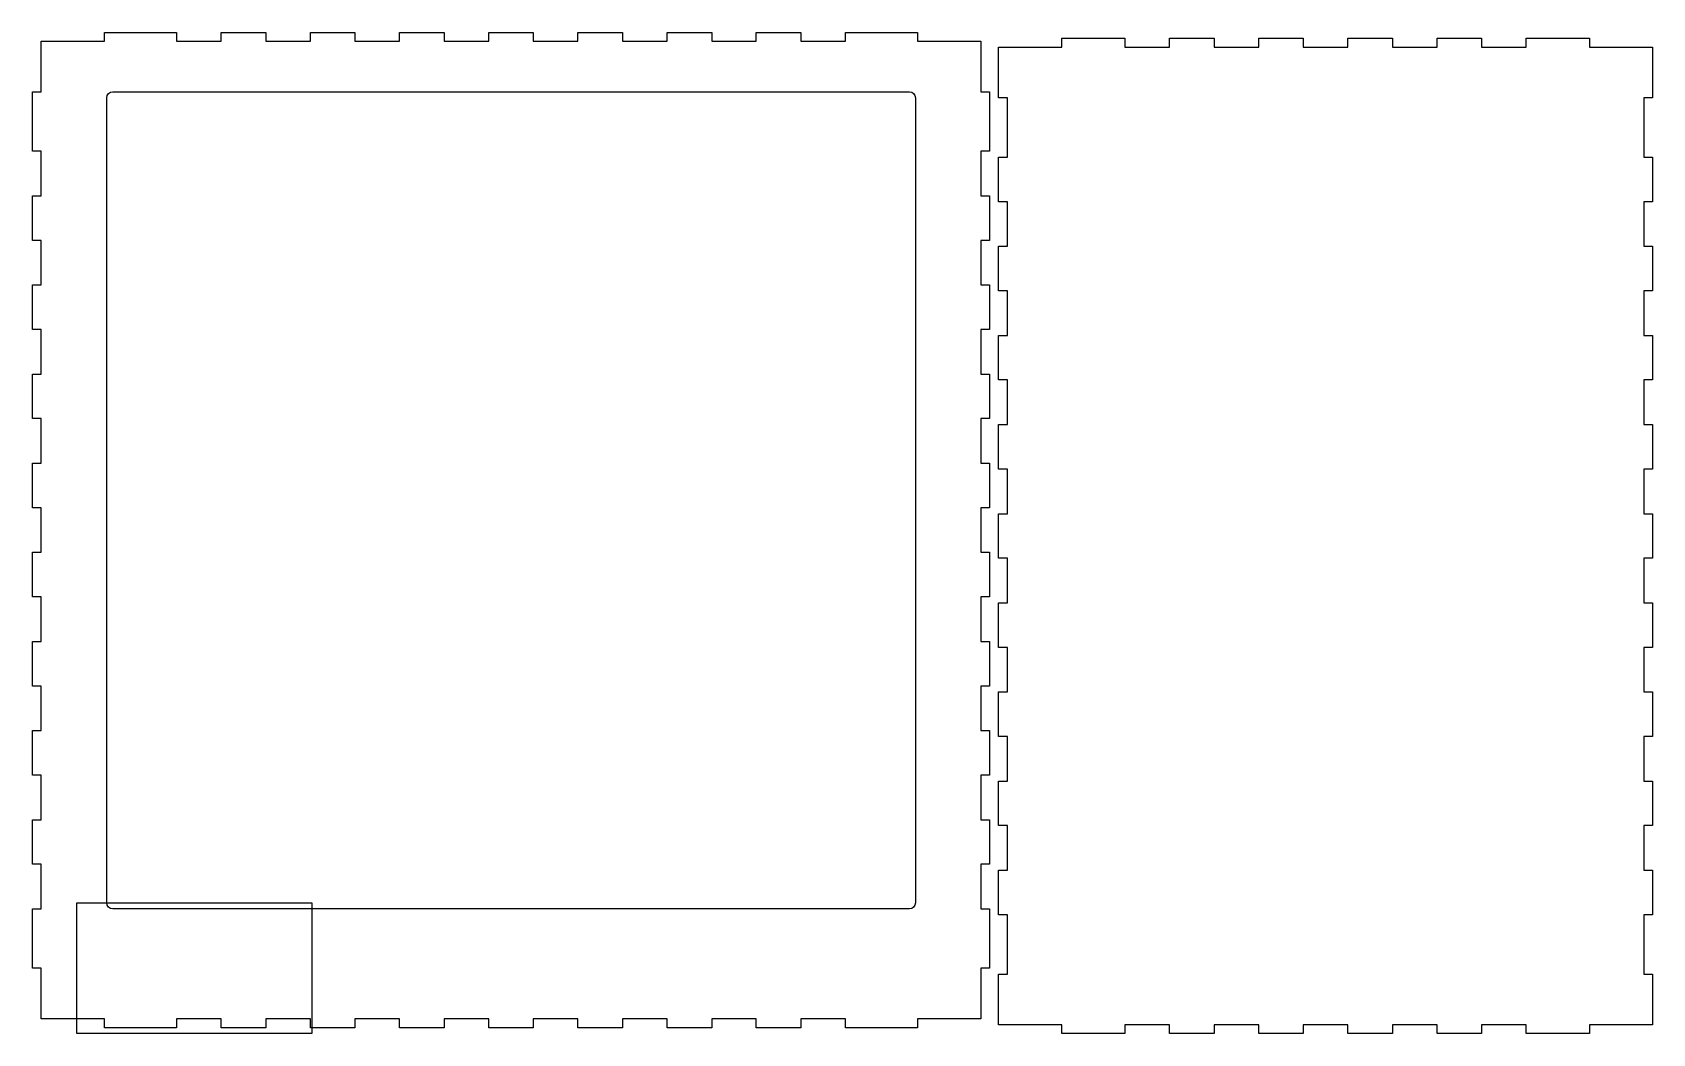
# Model space of a CAD drawing. Extents: x 10 to 555, y 10 to 347.
import ezdxf

# ---------------------------------------------------------------- set-up
doc = ezdxf.new("R2010")
doc.units = 0
doc.layers.add('Layer_1', color=7, linetype='CONTINUOUS')

msp = doc.modelspace()

# ---------------------------------------------------------------- linework, layer by layer
at = {"layer": 'Layer_1', "color": 7}
for p, q in [((13.127004, 327.12727), (13.127004, 344.127284)), ((13.127004, 344.127284), (34.377021, 344.127284)), ((34.377021, 344.127284), (34.377021, 347.127287)), ((34.377021, 347.127287), (58.627042, 347.127287)), ((58.627042, 347.127287), (58.627042, 344.127284)), ((58.627042, 344.127284), (73.627055, 344.127284)), ((73.627055, 344.127284), (73.627055, 347.127287)), ((73.627055, 347.127287), (88.627064, 347.127287)), ((88.627064, 347.127287), (88.627064, 344.127284)), ((88.627064, 344.127284), (103.627079, 344.127284)), ((103.627079, 344.127284), (103.627079, 347.127287)), ((103.627079, 347.127287), (118.627092, 347.127287)), ((118.627092, 347.127287), (118.627092, 344.127284)), ((118.627092, 344.127284), (133.627104, 344.127284)), ((133.627104, 344.127284), (133.627104, 347.127287)), ((133.627104, 347.127287), (148.627114, 347.127287)), ((148.627114, 347.127287), (148.627114, 344.127284)), ((148.627114, 344.127284), (163.627129, 344.127284)), ((163.627129, 344.127284), (163.627129, 347.127287)), ((163.627129, 347.127287), (178.627138, 347.127287)), ((178.627138, 347.127287), (178.627138, 344.127284)), ((178.627138, 344.127284), (193.627153, 344.127284)), ((193.627153, 344.127284), (193.627153, 347.127287)), ((193.627153, 347.127287), (208.627166, 347.127287)), ((208.627166, 347.127287), (208.627166, 344.127284)), ((208.627166, 344.127284), (223.627178, 344.127284)), ((223.627178, 344.127284), (223.627178, 347.127287)), ((223.627178, 347.127287), (238.62719, 347.127287)), ((238.62719, 347.127287), (238.62719, 344.127284)), ((238.62719, 344.127284), (253.627203, 344.127284)), ((253.627203, 344.127284), (253.627203, 347.127287)), ((253.627203, 347.127287), (268.627215, 347.127287)), ((268.627215, 347.127287), (268.627215, 344.127284)), ((268.627215, 344.127284), (283.627227, 344.127284)), ((283.627227, 344.127284), (283.627227, 347.127287)), ((283.627227, 347.127287), (307.877259, 347.127287)), ((307.877259, 347.127287), (307.877259, 344.127284)), ((307.877259, 344.127284), (329.127266, 344.127284)), ((329.127266, 344.127284), (329.127266, 327.12727)), ((356.377055, 342.127246), (356.377055, 345.127239)), ((356.377055, 345.127239), (377.627076, 345.127239)), ((377.627076, 345.127239), (377.627076, 342.127246)), ((392.62709, 342.127246), (392.62709, 345.127239)), ((392.62709, 345.127239), (407.627101, 345.127239)), ((407.627101, 345.127239), (407.627101, 342.127246)), ((422.627118, 342.127246), (422.627118, 345.127239)), ((422.627118, 345.127239), (437.627131, 345.127239)), ((437.627131, 345.127239), (437.627131, 342.127246)), ((452.627145, 342.127246), (452.627145, 345.127239)), ((452.627145, 345.127239), (467.627156, 345.127239)), ((467.627156, 345.127239), (467.627156, 342.127246)), ((482.627173, 342.127246), (482.627173, 345.127239)), ((482.627173, 345.127239), (497.627184, 345.127239)), ((497.627184, 345.127239), (497.627184, 342.127246)), ((512.627201, 342.127246), (512.627201, 345.127239)), ((512.627201, 345.127239), (533.877218, 345.127239)), ((533.877218, 345.127239), (533.877218, 342.127246)), ((335.127036, 325.127252), (335.127036, 342.127246)), ((335.127036, 342.127246), (356.377055, 342.127246)), ((377.627076, 342.127246), (392.62709, 342.127246)), ((407.627101, 342.127246), (422.627118, 342.127246)), ((437.627131, 342.127246), (452.627145, 342.127246)), ((467.627156, 342.127246), (482.627173, 342.127246)), ((497.627184, 342.127246), (512.627201, 342.127246)), ((533.877218, 342.127246), (555.127238, 342.127246)), ((555.127238, 342.127246), (555.127238, 325.127252)), ((10.127001, 307.127254), (10.127001, 327.12727)), ((10.127001, 327.12727), (13.127004, 327.12727)), ((37.127023, 327.127269), (305.127258, 327.127269)), ((37.127023, 327.127269), (37.127023, 327.127269)), ((329.127266, 327.12727), (332.12726, 327.12727)), ((332.12726, 327.12727), (332.12726, 307.127254)), ((35.127021, 54.127026), (35.127021, 325.127268)), ((307.127254, 325.127268), (307.127254, 54.127026)), ((338.127038, 325.127252), (335.127036, 325.127252)), ((338.127038, 305.127209), (338.127038, 325.127252)), ((555.127238, 325.127252), (552.127236, 325.127252)), ((552.127236, 325.127252), (552.127236, 305.127209)), ((13.127004, 307.127254), (10.127001, 307.127254)), ((13.127004, 292.127241), (13.127004, 307.127254)), ((332.12726, 307.127254), (329.127266, 307.127254)), ((329.127266, 307.127254), (329.127266, 292.127241)), ((335.127036, 290.127212), (335.127036, 305.127209)), ((335.127036, 305.127209), (338.127038, 305.127209)), ((552.127236, 305.127209), (555.127238, 305.127209)), ((555.127238, 305.127209), (555.127238, 290.127212)), ((10.127001, 277.127229), (10.127001, 292.127241)), ((10.127001, 292.127241), (13.127004, 292.127241)), ((329.127266, 292.127241), (332.12726, 292.127241)), ((332.12726, 292.127241), (332.12726, 277.127229)), ((338.127038, 290.127212), (335.127036, 290.127212)), ((338.127038, 275.1272), (338.127038, 290.127212)), ((555.127238, 290.127212), (552.127236, 290.127212)), ((552.127236, 290.127212), (552.127236, 275.1272)), ((13.127004, 277.127229), (10.127001, 277.127229)), ((13.127004, 262.127217), (13.127004, 277.127229)), ((332.12726, 277.127229), (329.127266, 277.127229)), ((329.127266, 277.127229), (329.127266, 262.127217)), ((335.127036, 260.127189), (335.127036, 275.1272)), ((335.127036, 275.1272), (338.127038, 275.1272)), ((552.127236, 275.1272), (555.127238, 275.1272)), ((555.127238, 275.1272), (555.127238, 260.127189)), ((10.127001, 247.127204), (10.127001, 262.127217)), ((10.127001, 262.127217), (13.127004, 262.127217)), ((329.127266, 262.127217), (332.12726, 262.127217)), ((332.12726, 262.127217), (332.12726, 247.127204)), ((338.127038, 260.127189), (335.127036, 260.127189)), ((338.127038, 245.127177), (338.127038, 260.127189)), ((555.127238, 260.127189), (552.127236, 260.127189)), ((552.127236, 260.127189), (552.127236, 245.127177)), ((13.127004, 247.127204), (10.127001, 247.127204)), ((13.127004, 232.127192), (13.127004, 247.127204)), ((332.12726, 247.127204), (329.127266, 247.127204)), ((329.127266, 247.127204), (329.127266, 232.127192)), ((335.127036, 230.127166), (335.127036, 245.127177)), ((335.127036, 245.127177), (338.127038, 245.127177)), ((552.127236, 245.127177), (555.127238, 245.127177)), ((555.127238, 245.127177), (555.127238, 230.127166)), ((10.127001, 217.12718), (10.127001, 232.127192)), ((10.127001, 232.127192), (13.127004, 232.127192)), ((329.127266, 232.127192), (332.12726, 232.127192)), ((332.12726, 232.127192), (332.12726, 217.12718)), ((338.127038, 230.127166), (335.127036, 230.127166)), ((338.127038, 215.127154), (338.127038, 230.127166)), ((555.127238, 230.127166), (552.127236, 230.127166)), ((552.127236, 230.127166), (552.127236, 215.127154)), ((13.127004, 217.12718), (10.127001, 217.12718)), ((13.127004, 202.127167), (13.127004, 217.12718)), ((332.12726, 217.12718), (329.127266, 217.12718)), ((329.127266, 217.12718), (329.127266, 202.127167)), ((335.127036, 200.127143), (335.127036, 215.127154)), ((335.127036, 215.127154), (338.127038, 215.127154)), ((552.127236, 215.127154), (555.127238, 215.127154)), ((555.127238, 215.127154), (555.127238, 200.127143)), ((10.127001, 187.127155), (10.127001, 202.127167)), ((10.127001, 202.127167), (13.127004, 202.127167)), ((329.127266, 202.127167), (332.12726, 202.127167)), ((332.12726, 202.127167), (332.12726, 187.127155)), ((338.127038, 200.127143), (335.127036, 200.127143)), ((338.127038, 185.127132), (338.127038, 200.127143)), ((555.127238, 200.127143), (552.127236, 200.127143)), ((552.127236, 200.127143), (552.127236, 185.127132)), ((13.127004, 187.127155), (10.127001, 187.127155)), ((13.127004, 172.127143), (13.127004, 187.127155)), ((332.12726, 187.127155), (329.127266, 187.127155)), ((329.127266, 187.127155), (329.127266, 172.127143)), ((335.127036, 170.12712), (335.127036, 185.127132)), ((335.127036, 185.127132), (338.127038, 185.127132)), ((552.127236, 185.127132), (555.127238, 185.127132)), ((555.127238, 185.127132), (555.127238, 170.12712)), ((10.127001, 157.12713), (10.127001, 172.127143)), ((10.127001, 172.127143), (13.127004, 172.127143)), ((329.127266, 172.127143), (332.12726, 172.127143)), ((332.12726, 172.127143), (332.12726, 157.12713)), ((338.127038, 170.12712), (335.127036, 170.12712)), ((338.127038, 155.127109), (338.127038, 170.12712)), ((555.127238, 170.12712), (552.127236, 170.12712)), ((552.127236, 170.12712), (552.127236, 155.127109)), ((13.127004, 157.12713), (10.127001, 157.12713)), ((13.127004, 142.127118), (13.127004, 157.12713)), ((332.12726, 157.12713), (329.127266, 157.12713)), ((329.127266, 157.12713), (329.127266, 142.127118)), ((335.127036, 140.127097), (335.127036, 155.127109)), ((335.127036, 155.127109), (338.127038, 155.127109)), ((552.127236, 155.127109), (555.127238, 155.127109)), ((555.127238, 155.127109), (555.127238, 140.127097)), ((10.127001, 127.127106), (10.127001, 142.127118)), ((10.127001, 142.127118), (13.127004, 142.127118)), ((329.127266, 142.127118), (332.12726, 142.127118)), ((332.12726, 142.127118), (332.12726, 127.127106)), ((338.127038, 140.127097), (335.127036, 140.127097)), ((338.127038, 125.127086), (338.127038, 140.127097)), ((555.127238, 140.127097), (552.127236, 140.127097)), ((552.127236, 140.127097), (552.127236, 125.127086)), ((13.127004, 127.127106), (10.127001, 127.127106)), ((13.127004, 112.127093), (13.127004, 127.127106)), ((332.12726, 127.127106), (329.127266, 127.127106)), ((329.127266, 127.127106), (329.127266, 112.127093)), ((335.127036, 110.127074), (335.127036, 125.127086)), ((335.127036, 125.127086), (338.127038, 125.127086)), ((552.127236, 125.127086), (555.127238, 125.127086)), ((555.127238, 125.127086), (555.127238, 110.127074)), ((10.127001, 97.127081), (10.127001, 112.127093)), ((10.127001, 112.127093), (13.127004, 112.127093)), ((329.127266, 112.127093), (332.12726, 112.127093)), ((332.12726, 112.127093), (332.12726, 97.127081)), ((338.127038, 110.127074), (335.127036, 110.127074)), ((338.127038, 95.127063), (338.127038, 110.127074)), ((555.127238, 110.127074), (552.127236, 110.127074)), ((552.127236, 110.127074), (552.127236, 95.127063)), ((13.127004, 97.127081), (10.127001, 97.127081)), ((13.127004, 82.127069), (13.127004, 97.127081)), ((332.12726, 97.127081), (329.127266, 97.127081)), ((329.127266, 97.127081), (329.127266, 82.127069)), ((335.127036, 80.127052), (335.127036, 95.127063)), ((335.127036, 95.127063), (338.127038, 95.127063)), ((552.127236, 95.127063), (555.127238, 95.127063)), ((555.127238, 95.127063), (555.127238, 80.127052)), ((10.127001, 67.127056), (10.127001, 82.127069)), ((10.127001, 82.127069), (13.127004, 82.127069)), ((329.127266, 82.127069), (332.12726, 82.127069)), ((332.12726, 82.127069), (332.12726, 67.127056)), ((338.127038, 80.127052), (335.127036, 80.127052)), ((338.127038, 65.12704), (338.127038, 80.127052)), ((555.127238, 80.127052), (552.127236, 80.127052)), ((552.127236, 80.127052), (552.127236, 65.12704)), ((13.127004, 67.127056), (10.127001, 67.127056)), ((13.127004, 52.127058), (13.127004, 67.127056)), ((332.12726, 67.127056), (329.127266, 67.127056)), ((329.127266, 67.127056), (329.127266, 52.127058)), ((335.127036, 50.127029), (335.127036, 65.12704)), ((335.127036, 65.12704), (338.127038, 65.12704)), ((552.127236, 65.12704), (555.127238, 65.12704)), ((555.127238, 65.12704), (555.127238, 50.127029)), ((10.127001, 32.127014), (10.127001, 52.127058)), ((10.127001, 52.127058), (13.127004, 52.127058)), ((25.127014, 54.127054), (104.127076, 54.127054)), ((25.127014, 10.127001), (25.127014, 54.127054)), ((305.127258, 52.12703), (37.127023, 52.12703)), ((104.127076, 54.127054), (104.127076, 10.127001)), ((329.127266, 52.127058), (332.12726, 52.127058)), ((332.12726, 52.127058), (332.12726, 32.127014)), ((338.127038, 50.127029), (335.127036, 50.127029)), ((338.127038, 30.127013), (338.127038, 50.127029)), ((555.127238, 50.127029), (552.127236, 50.127029)), ((552.127236, 50.127029), (552.127236, 30.127013)), ((13.127004, 32.127014), (10.127001, 32.127014)), ((13.127004, 15.127019), (13.127004, 32.127014)), ((332.12726, 32.127014), (329.127266, 32.127014)), ((329.127266, 32.127014), (329.127266, 15.127019)), ((335.127036, 13.127001), (335.127036, 30.127013)), ((335.127036, 30.127013), (338.127038, 30.127013)), ((552.127236, 30.127013), (555.127238, 30.127013)), ((555.127238, 30.127013), (555.127238, 13.127001)), ((34.377021, 15.127019), (13.127004, 15.127019)), ((34.377021, 12.127025), (34.377021, 15.127019)), ((58.627042, 12.127025), (34.377021, 12.127025)), ((73.627055, 15.127019), (58.627042, 15.127019)), ((58.627042, 15.127019), (58.627042, 12.127025)), ((73.627055, 12.127025), (73.627055, 15.127019)), ((88.627064, 12.127025), (73.627055, 12.127025)), ((103.627079, 15.127019), (88.627064, 15.127019)), ((88.627064, 15.127019), (88.627064, 12.127025)), ((103.627079, 12.127025), (103.627079, 15.127019)), ((118.627092, 12.127025), (103.627079, 12.127025)), ((133.627104, 15.127019), (118.627092, 15.127019)), ((118.627092, 15.127019), (118.627092, 12.127025)), ((133.627104, 12.127025), (133.627104, 15.127019)), ((148.627114, 12.127025), (133.627104, 12.127025)), ((163.627129, 15.127019), (148.627114, 15.127019)), ((148.627114, 15.127019), (148.627114, 12.127025)), ((163.627129, 12.127025), (163.627129, 15.127019)), ((178.627138, 12.127025), (163.627129, 12.127025)), ((193.627153, 15.127019), (178.627138, 15.127019)), ((178.627138, 15.127019), (178.627138, 12.127025)), ((193.627153, 12.127025), (193.627153, 15.127019)), ((208.627166, 12.127025), (193.627153, 12.127025)), ((223.627178, 15.127019), (208.627166, 15.127019)), ((208.627166, 15.127019), (208.627166, 12.127025)), ((223.627178, 12.127025), (223.627178, 15.127019)), ((238.62719, 12.127025), (223.627178, 12.127025)), ((253.627203, 15.127019), (238.62719, 15.127019)), ((238.62719, 15.127019), (238.62719, 12.127025)), ((253.627203, 12.127025), (253.627203, 15.127019)), ((268.627215, 12.127025), (253.627203, 12.127025)), ((283.627227, 15.127019), (268.627215, 15.127019)), ((268.627215, 15.127019), (268.627215, 12.127025)), ((283.627227, 12.127025), (283.627227, 15.127019)), ((307.877259, 12.127025), (283.627227, 12.127025)), ((329.127266, 15.127019), (307.877259, 15.127019)), ((307.877259, 15.127019), (307.877259, 12.127025)), ((356.377055, 13.127001), (335.127036, 13.127001)), ((356.377055, 10.126998), (356.377055, 13.127001)), ((392.62709, 13.127001), (377.627076, 13.127001)), ((377.627076, 13.127001), (377.627076, 10.126998)), ((392.62709, 10.126998), (392.62709, 13.127001)), ((422.627118, 13.127001), (407.627101, 13.127001)), ((407.627101, 13.127001), (407.627101, 10.126998)), ((422.627118, 10.126998), (422.627118, 13.127001)), ((452.627145, 13.127001), (437.627131, 13.127001)), ((437.627131, 13.127001), (437.627131, 10.126998)), ((452.627145, 10.126998), (452.627145, 13.127001)), ((482.627173, 13.127001), (467.627156, 13.127001)), ((467.627156, 13.127001), (467.627156, 10.126998)), ((482.627173, 10.126998), (482.627173, 13.127001)), ((512.627201, 13.127001), (497.627184, 13.127001)), ((497.627184, 13.127001), (497.627184, 10.126998)), ((512.627201, 10.126998), (512.627201, 13.127001)), ((555.127238, 13.127001), (533.877218, 13.127001)), ((533.877218, 13.127001), (533.877218, 10.126998)), ((104.127076, 10.127001), (25.127014, 10.127001)), ((377.627076, 10.126998), (356.377055, 10.126998)), ((407.627101, 10.126998), (392.62709, 10.126998)), ((437.627131, 10.126998), (422.627118, 10.126998)), ((467.627156, 10.126998), (452.627145, 10.126998)), ((497.627184, 10.126998), (482.627173, 10.126998)), ((533.877218, 10.126998), (512.627201, 10.126998))]:
    msp.add_line(p, q, dxfattribs=at)
for points in [[(35.127021, 325.127268), (35.127021, 326.235268), (36.019022, 327.127269), (37.127023, 327.127269)], [(305.127258, 327.127269), (306.235262, 327.127269), (307.127254, 326.235268), (307.127254, 325.127268)], [(37.127023, 52.12703), (36.019022, 52.12703), (35.127021, 53.01905), (35.127021, 54.127026)], [(307.127254, 54.127026), (307.127254, 53.01905), (306.235262, 52.12703), (305.127258, 52.12703)]]:
    msp.add_open_spline(points, degree=3, dxfattribs=at)

doc.saveas('drawing.dxf')
